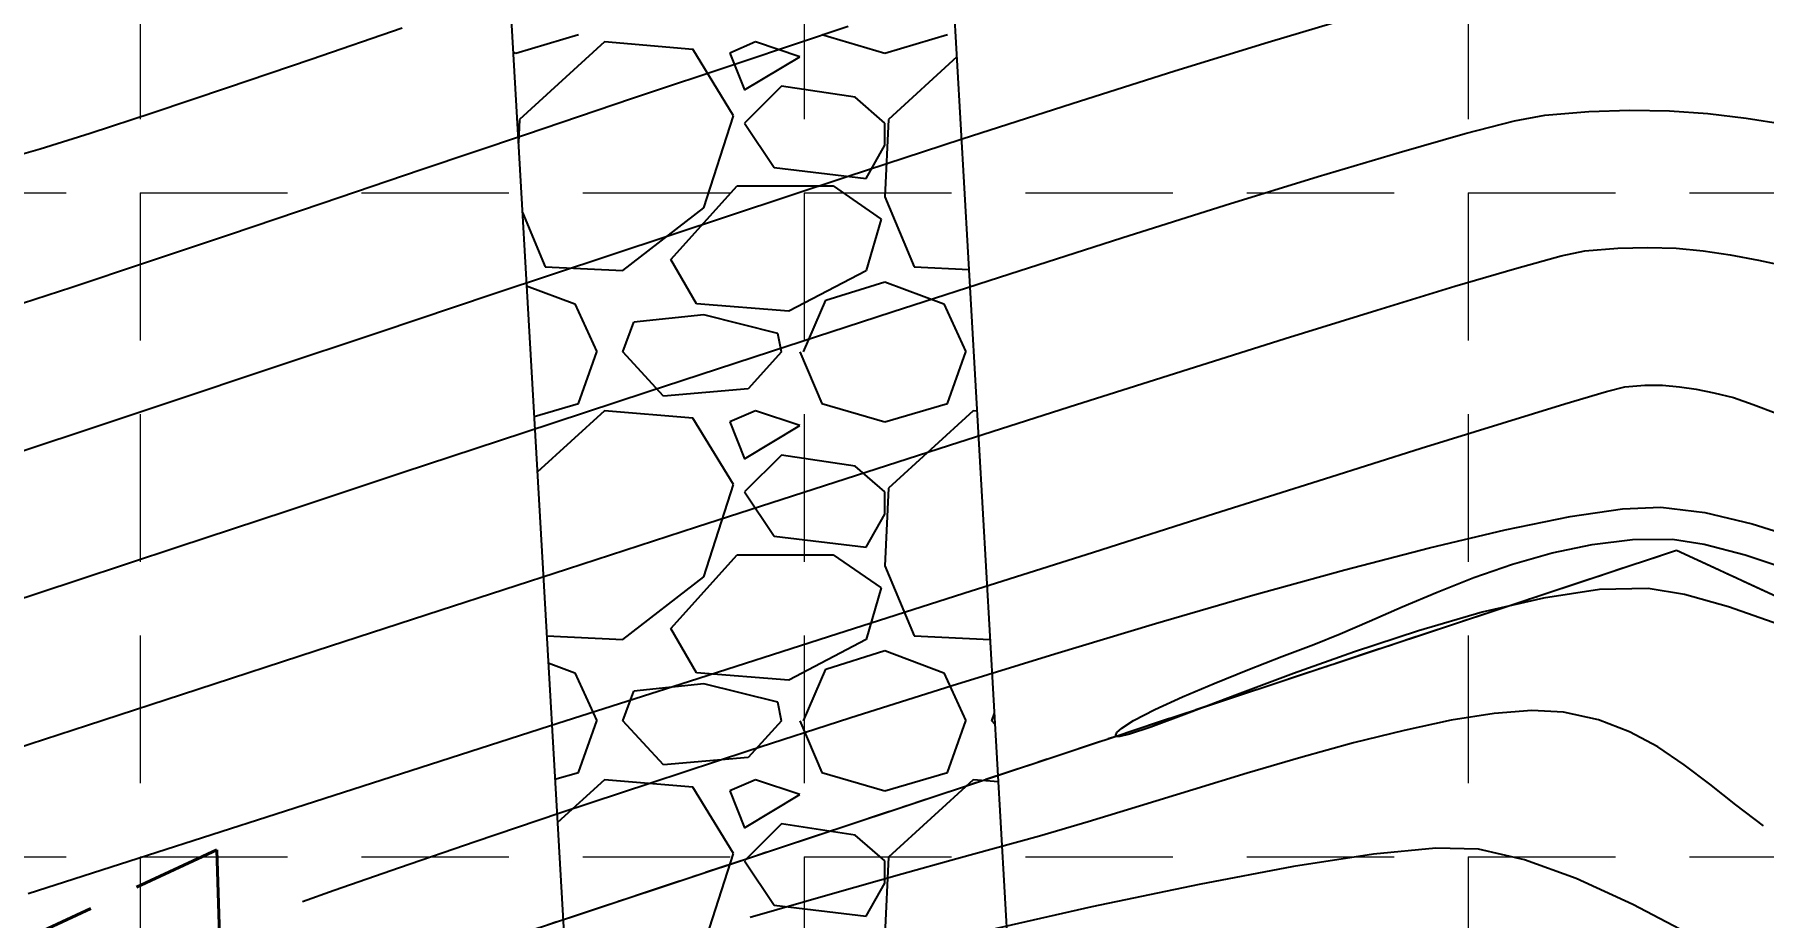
# Model space of a CAD drawing. Header units: inches. Extents: x 2547543 to 2548696, y 7125653 to 7126375.
# Drawn here: x 2548134.72 to 2548181.59, y 7125832.73 to 7125856.67 of the extents above; entities that cross this region are included whole.
import ezdxf

# ---------------------------------------------------------------- set-up
doc = ezdxf.new("R2010")
doc.units = ezdxf.units.IN
doc.header["$MEASUREMENT"] = 0
doc.linetypes.add('CENTER', pattern=[2, 1.25, -0.25, 0.25, -0.25])
doc.linetypes.add('HIDDEN', pattern=[0.375, 0.25, -0.125])
for name, color, linetype in [('C-STRM-RRAP-N', 6, 'Continuous'), ('CONT-MJR', 6, 'Continuous'), ('CONT-MNR', 14, 'Continuous'), ('GRID', 254, 'HIDDEN'), ('V-AREA', 6, 'Continuous'), ('V-CREEK-CNTR-E', 2, 'CENTER')]:
    doc.layers.add(name, color=color, linetype=linetype)
doc.styles.add('L80', font='simplex', dxfattribs={"height": 3.2})

msp = doc.modelspace()

# ---------------------------------------------------------------- linework, layer by layer
at = {"layer": 'C-STRM-RRAP-N', "color": 1}
for p, q in [((2548161.891640427, 7125818.302932394), (2548158.340644598, 7125880.201158767)), ((2548146.360342718, 7125879.513869257), (2548149.911338547, 7125817.615642878)), ((2548147.769551758, 7125856.166328912), (2548149.469547778, 7125856.666326441)), ((2548156.069336834, 7125856.666337406), (2548157.769332855, 7125856.166339877)), ((2548157.76954321, 7125856.166333159), (2548159.46953923, 7125856.666330688)), ((2548147.698556113, 7125856.187163273), (2548147.769341402, 7125856.166344124)), ((2548150.169542232, 7125856.466455124), (2548147.869542545, 7125854.366458192)), ((2548152.569471701, 7125856.26626791), (2548150.169470475, 7125856.466266253)), ((2548153.669488903, 7125854.466456596), (2548152.569489028, 7125856.266453964)), ((2548154.269399407, 7125856.466320406), (2548153.569396985, 7125856.166319231)), ((2548153.569436643, 7125856.16645126), (2548153.969435378, 7125855.166453944)), ((2548153.969320199, 7125855.166472356), (2548155.469323316, 7125856.066475774)), ((2548155.469459706, 7125856.066443235), (2548154.269460374, 7125856.466441875)), ((2548159.725521126, 7125856.06105696), (2548157.869522316, 7125854.366451596)), ((2548154.969439725, 7125855.266464886), (2548153.969442244, 7125854.266467405)), ((2548156.969594884, 7125854.966538471), (2548154.969599852, 7125855.266538953)), ((2548157.769567265, 7125854.266297916), (2548156.969570405, 7125854.966294548)), ((2548147.869464258, 7125854.366412306), (2548147.839322477, 7125853.73343235)), ((2548152.869450795, 7125851.96650892), (2548153.669451743, 7125854.466507619)), ((2548153.969411187, 7125854.266448893), (2548154.769411584, 7125853.066449771)), ((2548157.869434272, 7125854.366444191), (2548157.769434656, 7125852.266443776)), ((2548157.769435748, 7125853.666448532), (2548157.769435748, 7125854.266448531)), ((2548157.269293874, 7125852.766400784), (2548157.769292345, 7125853.666398185)), ((2548154.769478114, 7125853.066396431), (2548157.269482282, 7125852.766394754)), ((2548151.969511746, 7125850.566308737), (2548153.769508093, 7125852.566305554)), ((2548153.769435748, 7125852.566448532), (2548156.369435748, 7125852.566448532)), ((2548156.369422322, 7125852.566645809), (2548157.669422554, 7125851.666644088)), ((2548147.947785545, 7125851.842787625), (2548148.569395268, 7125850.366467834)), ((2548150.669397068, 7125850.266933731), (2548152.869400045, 7125851.966933549)), ((2548157.769330264, 7125852.266564763), (2548158.569330691, 7125850.366567995)), ((2548157.669384171, 7125851.66646756), (2548157.269384615, 7125850.26646949)), ((2548152.669507026, 7125849.366442083), (2548151.969510021, 7125850.566438737)), ((2548148.56934154, 7125850.366358083), (2548150.669341955, 7125850.266358467)), ((2548157.269610215, 7125850.266163067), (2548155.169614159, 7125849.166163982)), ((2548156.169448417, 7125849.466453522), (2548157.769452964, 7125849.966454188)), ((2548157.769383981, 7125849.966421337), (2548159.369383753, 7125849.366422863)), ((2548158.569340093, 7125850.366358574), (2548160.05627831, 7125850.295552279)), ((2548148.061718679, 7125849.856792912), (2548149.369386967, 7125849.366418481)), ((2548149.369457033, 7125849.366451988), (2548149.96945523, 7125848.066453476)), ((2548152.869593368, 7125849.066233124), (2548150.96959068, 7125848.866233041)), ((2548155.169337059, 7125849.166736599), (2548152.669334234, 7125849.366735891)), ((2548154.869387827, 7125848.566489751), (2548152.869390177, 7125849.066487552)), ((2548155.56952489, 7125848.06647078), (2548156.169523302, 7125849.466466433)), ((2548159.36945699, 7125849.366435828), (2548159.969455187, 7125848.066437315)), ((2548150.669431669, 7125848.066421635), (2548150.969430906, 7125848.866421522)), ((2548154.969453759, 7125848.066462944), (2548154.869454425, 7125848.566461087)), ((2548149.469475613, 7125846.666380095), (2548149.969476076, 7125848.066383248)), ((2548151.769440261, 7125846.866542017), (2548150.669442638, 7125848.066541403)), ((2548154.969493858, 7125848.066342221), (2548154.069495685, 7125847.066343811)), ((2548155.469437827, 7125848.066445285), (2548156.069436239, 7125846.666449632)), ((2548159.469447531, 7125846.666421966), (2548159.969447994, 7125848.066425119)), ((2548148.265070621, 7125846.312118368), (2548149.469511958, 7125846.666364899)), ((2548154.069345906, 7125847.066539011), (2548151.769345043, 7125846.866540583)), ((2548156.069372654, 7125846.666375863), (2548157.769368675, 7125846.166378334)), ((2548157.769507389, 7125846.166371617), (2548159.469503409, 7125846.666369146)), ((2548150.16951348, 7125846.466455126), (2548148.351446358, 7125844.806482997)), ((2548152.569459046, 7125846.266327352), (2548150.16945782, 7125846.466325696)), ((2548153.669442759, 7125844.46644622), (2548152.569442884, 7125846.266443588)), ((2548154.269410254, 7125846.46635731), (2548153.569407831, 7125846.166356135)), ((2548155.469449254, 7125846.066442161), (2548154.269449922, 7125846.466440802)), ((2548160.169493251, 7125846.46644853), (2548157.869493565, 7125844.366451598)), ((2548160.276465945, 7125846.457410892), (2548160.169459831, 7125846.466327989)), ((2548153.569442414, 7125846.166450905), (2548153.969441149, 7125845.166453588)), ((2548153.96935351, 7125845.1664636), (2548155.469356627, 7125846.066467019)), ((2548154.969439725, 7125845.266461792), (2548153.969442244, 7125844.266464312)), ((2548156.969539435, 7125844.96650901), (2548154.969544403, 7125845.266509492)), ((2548157.769503926, 7125844.266366413), (2548156.969507066, 7125844.966363044)), ((2548152.869445842, 7125841.966499967), (2548153.669446791, 7125844.466498666)), ((2548157.869434765, 7125844.366445637), (2548157.769435149, 7125842.266445222)), ((2548153.969422403, 7125844.26644411), (2548154.7694228, 7125843.066444988)), ((2548157.769435748, 7125843.666448532), (2548157.769435748, 7125844.266448531)), ((2548157.269323728, 7125842.766410635), (2548157.769322199, 7125843.666408036)), ((2548154.769463546, 7125843.06641614), (2548157.269467713, 7125842.766414463)), ((2548151.969493859, 7125840.566342221), (2548153.769490205, 7125842.566339038)), ((2548153.769435748, 7125842.566448532), (2548156.369435748, 7125842.566448532)), ((2548156.369430655, 7125842.566563779), (2548157.669430887, 7125841.666562059)), ((2548157.769365425, 7125842.266526019), (2548158.569365853, 7125840.366529251)), ((2548150.669405831, 7125840.266806962), (2548152.869408808, 7125841.966806781)), ((2548157.669391698, 7125841.666464661), (2548157.269392141, 7125840.266466592)), ((2548152.66946023, 7125839.366452154), (2548151.969463225, 7125840.566448808)), ((2548148.606267831, 7125840.364631198), (2548150.669373839, 7125840.266388452)), ((2548157.269561365, 7125840.266242868), (2548155.169565309, 7125839.166243783)), ((2548158.569371978, 7125840.36638856), (2548160.631530955, 7125840.26819091)), ((2548148.648013758, 7125839.636948321), (2548149.369404222, 7125839.366427546)), ((2548156.169444116, 7125839.466453292), (2548157.769448663, 7125839.966453958)), ((2548157.769401236, 7125839.966430401), (2548159.369401009, 7125839.366431927)), ((2548149.369449954, 7125839.366456223), (2548149.969448151, 7125838.06645771)), ((2548155.169370674, 7125839.166636681), (2548152.669367849, 7125839.366635974)), ((2548155.569507478, 7125838.06646698), (2548156.169505889, 7125839.466462633)), ((2548159.369449909, 7125839.366440063), (2548159.969448106, 7125838.066441551)), ((2548150.669436051, 7125838.066424849), (2548150.969435288, 7125838.866424736)), ((2548152.869542603, 7125839.06630283), (2548150.969539915, 7125838.866302747)), ((2548154.869405115, 7125838.566471865), (2548152.869407465, 7125839.066469666)), ((2548154.969448091, 7125838.066469835), (2548154.869448757, 7125838.566467978)), ((2548160.669426986, 7125838.066442106), (2548160.746110325, 7125838.270931501)), ((2548149.469469721, 7125836.666393379), (2548149.969470185, 7125838.066396532)), ((2548151.76944556, 7125836.866447782), (2548150.669447938, 7125838.066447168)), ((2548154.96947597, 7125838.066375703), (2548154.069477797, 7125837.066377293)), ((2548155.469455241, 7125838.066441485), (2548156.069453652, 7125836.666445832)), ((2548159.469441639, 7125836.666435248), (2548159.969442103, 7125838.066438401)), ((2548160.763737744, 7125837.963663892), (2548160.669432828, 7125838.066542152)), ((2548154.06938861, 7125837.066499059), (2548151.769387747, 7125836.866500631)), ((2548148.829231698, 7125836.478096658), (2548149.469476137, 7125836.666403357)), ((2548150.169484729, 7125836.466455128), (2548148.896574199, 7125835.30423401)), ((2548152.569446391, 7125836.266386796), (2548150.169445165, 7125836.466385139)), ((2548154.2694211, 7125836.466394215), (2548153.569418678, 7125836.16639304)), ((2548155.469438802, 7125836.066441086), (2548154.26943947, 7125836.466439727)), ((2548156.069408475, 7125836.666414321), (2548157.769404496, 7125836.166416792)), ((2548157.769471568, 7125836.166410074), (2548159.469467589, 7125836.666407603)), ((2548160.169464499, 7125836.466448531), (2548157.869464813, 7125834.3664516)), ((2548160.852901299, 7125836.409433424), (2548160.169447177, 7125836.466387433)), ((2548153.669396616, 7125834.466435842), (2548152.56939674, 7125836.26643321)), ((2548153.569448187, 7125836.166450546), (2548153.969446922, 7125835.166453229)), ((2548153.969386822, 7125835.166454846), (2548155.469389939, 7125836.066458264)), ((2548154.969439724, 7125835.266458698), (2548153.969442243, 7125834.266461217)), ((2548156.969483986, 7125834.966479546), (2548154.969488954, 7125835.266480029)), ((2548157.769440586, 7125834.26643491), (2548156.969443726, 7125834.966431541)), ((2548152.86944089, 7125831.966491013), (2548153.669441839, 7125834.466489712)), ((2548153.969433619, 7125834.266439326), (2548154.769434016, 7125833.066440204)), ((2548157.869435256, 7125834.366447086), (2548157.76943564, 7125832.266446671)), ((2548157.769435748, 7125833.666448532), (2548157.769435748, 7125834.266448531)), ((2548157.269353582, 7125832.766420484), (2548157.769352053, 7125833.666417885)), ((2548154.769448976, 7125833.066435847), (2548157.269453144, 7125832.76643417))]:
    msp.add_line(p, q, dxfattribs=at)
at = {"layer": 'CONT-MJR', "color": 35, "extrusion": (0.2492231621449833, -0.9684460828824987, 0), "elevation": -6265941.519814198}
msp.add_lwpolyline([(4243696.509888644, 560.0000000000009), (4243697.891341047, 560.0000000000009)], dxfattribs=at)
at = {"layer": 'CONT-MJR', "color": 35, "elevation": 560}
for points in [[(2548174.84042232, 7125854.328102881), (2548175.666768269, 7125854.485998165)], [(2548180.085442633, 7125854.524570204), (2548181.116851312, 7125854.402568029)], [(2548181.116851312, 7125854.402568029), (2548182.156065398, 7125854.236082141)], [(2548171.711025885, 7125853.473635055), (2548173.502560152, 7125853.983812945)], [(2548164.192831702, 7125851.152840654), (2548166.998317539, 7125852.037642211)], [(2548157.972817305, 7125849.152160767), (2548161.16505025, 7125850.18417794)], [(2548151.326373419, 7125846.980089845), (2548154.673976988, 7125848.077295836)], [(2548133.988439508, 7125841.251819946), (2548135.88145105, 7125841.876678449)]]:
    msp.add_lwpolyline(points, dxfattribs=at)
at = {"layer": 'CONT-MJR', "color": 35, "extrusion": (0.08137025584340155, -0.9966839426136951, 0), "elevation": -6894879.037657273}
msp.add_lwpolyline([(3119558.372655401, 560), (3119559.562334356, 560)], dxfattribs=at)
at = {"layer": 'CONT-MJR', "color": 35, "extrusion": (0.03212081043010086, -0.9994839936373736, 0), "elevation": -7040328.090877179}
msp.add_lwpolyline([(2775750.201239861, 560.0000000000005), (2775751.32113831, 560.0000000000005)], dxfattribs=at)
at = {"layer": 'CONT-MJR', "color": 35, "extrusion": (-0.0193840792799864, -0.9998121110841114, 0), "elevation": -7173909.833500921}
msp.add_lwpolyline([(2409571.066558151, 560.0000000000009), (2409572.138221427, 560.0000000000009)], dxfattribs=at)
at = {"layer": 'CONT-MJR', "color": 35, "extrusion": (-0.07028653747559951, -0.9975268430722509, 0), "elevation": -7287333.923156675}
msp.add_lwpolyline([(2041025.350382528, 560.0000000000005), (2041026.395124295, 560.0000000000005)], dxfattribs=at)
at = {"layer": 'CONT-MJR', "color": 35, "extrusion": (0.2870869153162209, -0.9579045375475664, 0), "elevation": -6094340.620079629}
msp.add_lwpolyline([(4486642.253696634, 560.0000000000009), (4486644.537183308, 560.0000000000009)], dxfattribs=at)
at = {"layer": 'CONT-MJR', "color": 35, "extrusion": (0.2952621284676283, -0.9554162838746082, 0), "elevation": -6055777.861630223}
msp.add_lwpolyline([(4538554.484004084, 560.0000000000009), (4538557.127193386, 560.0000000000009)], dxfattribs=at)
at = {"layer": 'CONT-MJR', "color": 35, "extrusion": (0.3047108523143271, -0.9524449046962646, 0), "elevation": -6010527.33911249}
msp.add_lwpolyline([(4598307.001082075, 560.0000000000009), (4598310.180039132, 560.0000000000009)], dxfattribs=at)
at = {"layer": 'CONT-MJR', "color": 35, "extrusion": (0.3098007462716634, -0.9508015027383584, 0), "elevation": -5985846.840564426}
msp.add_lwpolyline([(4630382.345391841, 560), (4630385.814928129, 560)], dxfattribs=at)
at = {"layer": 'CONT-MJR', "color": 35, "extrusion": (0.3126917750043225, -0.9498546487987761, 0), "elevation": -5971732.919443739}
msp.add_lwpolyline([(4648563.609039862, 560.0000000000009), (4648567.123812046, 560.0000000000009)], dxfattribs=at)
at = {"layer": 'CONT-MJR', "color": 35, "extrusion": (0.3135713381584005, -0.9495646454484024, 0), "elevation": -5967425.143182733}
msp.add_lwpolyline([(4654088.823698783, 560), (4654092.269064745, 560)], dxfattribs=at)
at = {"layer": 'CONT-MJR', "color": 35, "extrusion": (0.3141216087649996, -0.9493827546921676, 0), "elevation": -5964726.848744409}
msp.add_lwpolyline([(4657543.168065595, 560), (4657546.48267035, 560)], dxfattribs=at)
at = {"layer": 'CONT-MJR', "color": 35, "extrusion": (0.3143338723456617, -0.94931249686085, 0), "elevation": -5963685.324762002}
msp.add_lwpolyline([(4658873.575790264, 560), (4658876.698276663, 560)], dxfattribs=at)
at = {"layer": 'CONT-MJR', "color": 35, "extrusion": (0.3141539353279783, -0.9493720582142411, 0), "elevation": -5964568.254063174}
msp.add_lwpolyline([(4657740.274466183, 560), (4657743.143476266, 560)], dxfattribs=at)
at = {"layer": 'CONT-MNR', "color": 35}
for points, elevation in [([(2548168.16020804, 7125856.462009449), (2548170.377242755, 7125857.12376101)], 561), ([(2548150.931341229, 7125854.939190211), (2548153.865998503, 7125855.922578062)], 562), ([(2548159.871993162, 7125853.835659958), (2548162.849784063, 7125854.796615161)], 561), ([(2548136.234011883, 7125853.992661511), (2548137.941094018, 7125854.55365335)], 563), ([(2548156.756215226, 7125852.817657733), (2548159.871993162, 7125853.835659958)], 561), ([(2548150.341894976, 7125850.69588727), (2548153.560249438, 7125851.76395225)], 561), ([(2548177.642166717, 7125850.87525656), (2548178.456525729, 7125850.897810953)], 559), ([(2548179.219583299, 7125850.873809105), (2548179.956356785, 7125850.806508809)], 559), ([(2548147.158951023, 7125849.634806557), (2548150.341894976, 7125850.69588727)], 561), ([(2548174.90608737, 7125850.338276159), (2548176.101918671, 7125850.664709535)], 559), ([(2548173.222255422, 7125849.843328612), (2548174.90608737, 7125850.338276159)], 559), ([(2548134.063655881, 7125849.277274069), (2548135.731321874, 7125849.821129117)], 562), ([(2548171.10868325, 7125849.199607504), (2548173.222255422, 7125849.843328612)], 559), ([(2548138.400574017, 7125846.706907652), (2548141.130491362, 7125847.618972985)], 561), ([(2548177.836209537, 7125847.119778097), (2548178.374206765, 7125847.15900413)], 558), ([(2548178.856602975, 7125847.158375134), (2548179.310680646, 7125847.121443871)], 558), ([(2548179.310680646, 7125847.121443871), (2548179.763722254, 7125847.051763101)], 558), ([(2548179.763722254, 7125847.051763101), (2548180.24301028, 7125846.952885586)], 558), ([(2548180.24301028, 7125846.952885586), (2548180.7758272, 7125846.828364085)], 558), ([(2548159.522200783, 7125845.531799653), (2548162.772129622, 7125846.573208908)], 559), ([(2548169.691877525, 7125844.627546719), (2548172.314061485, 7125845.452819647)], 558), ([(2548174.586954952, 7125843.243422825), (2548176.349353765, 7125843.600553494)], 557), ([(2548149.1748273, 7125842.186111257), (2548152.6652892, 7125843.318510218)], 559), ([(2548172.533724767, 7125842.756774925), (2548174.586954952, 7125843.243422825)], 557), ([(2548170.238123214, 7125842.15889428), (2548172.533724767, 7125842.756774925)], 557), ([(2548174.785990621, 7125842.306613076), (2548175.858130423, 7125842.614374074)], 556), ([(2548145.720708559, 7125841.062863616), (2548149.1748273, 7125842.186111257)], 559), ([(2548167.748610298, 7125841.468065383), (2548170.238123214, 7125842.15889428)], 557), ([(2548171.795109371, 7125841.15230754), (2548172.742169855, 7125841.552664297)], 556), ([(2548177.147667088, 7125841.621482714), (2548175.625821384, 7125841.392594043)], 556), ([(2548178.461671667, 7125841.646621129), (2548177.147667088, 7125841.621482714)], 556), ([(2548165.113646022, 7125840.70257272), (2548167.748610298, 7125841.468065383)], 557), ([(2548182.008205984, 7125840.671234962), (2548180.637939556, 7125841.153557697)], 556), ([(2548152.47554546, 7125839.140085999), (2548156.243235547, 7125840.346384032)], 558), ([(2548167.614237766, 7125839.444203535), (2548168.532044925, 7125839.80235995)], 556), ([(2548166.700373271, 7125839.074958059), (2548167.614237766, 7125839.444203535)], 556), ([(2548168.849104094, 7125839.346715912), (2548167.329860346, 7125838.779460297)], 556), ([(2548136.159015513, 7125837.945434695), (2548139.154542242, 7125838.922784724)], 559), ([(2548148.679422313, 7125837.922989175), (2548152.47554546, 7125839.140085999)], 558), ([(2548165.095449652, 7125838.370133342), (2548165.843195785, 7125838.711356876)], 556), ([(2548165.843195785, 7125838.711356876), (2548166.700373271, 7125839.074958059)], 556), ([(2548164.509879216, 7125838.068020814), (2548165.095449652, 7125838.370133342)], 556), ([(2548166.019498506, 7125838.280608161), (2548164.987472411, 7125837.895518461)], 556), ([(2548175.314966008, 7125838.340527462), (2548174.291864926, 7125838.261506195)], 557), ([(2548133.432873633, 7125837.056198425), (2548136.159015513, 7125837.945434695)], 559), ([(2548154.088475418, 7125837.2596542), (2548156.820645085, 7125838.140957031)], 557), ([(2548164.062961008, 7125837.742630069), (2548164.193633568, 7125837.86573553)], 556), ([(2548177.95928851, 7125837.764663717), (2548177.118000801, 7125838.085710957)], 557), ([(2548164.032895135, 7125837.676190862), (2548164.062961008, 7125837.742630069)], 556), ([(2548164.052928173, 7125837.633824125), (2548164.036242813, 7125837.64806219)], 556), ([(2548164.14248004, 7125837.633877224), (2548164.052928173, 7125837.633824125)], 556), ([(2548164.408926252, 7125837.699836873), (2548164.14248004, 7125837.633877224)], 556), ([(2548151.453154413, 7125836.395110045), (2548154.088475418, 7125837.2596542)], 557), ([(2548180.840546828, 7125835.782801788), (2548180.133183837, 7125836.342346705)], 557), ([(2548164.679259029, 7125835.750077859), (2548163.28327511, 7125835.324311322)], 557), ([(2548181.588969002, 7125835.214346844), (2548180.840546828, 7125835.782801788)], 557), ([(2548144.612883424, 7125834.08487455), (2548146.666898412, 7125834.789435731)], 557), ([(2548160.747052917, 7125834.599837578), (2548159.724026687, 7125834.322679766)], 557), ([(2548173.864609771, 7125834.586204371), (2548172.706258723, 7125834.612127189)], 558), ([(2548134.548386891, 7125833.382655482), (2548137.789348396, 7125834.424926711)], 558), ([(2548142.849557118, 7125833.470210003), (2548144.612883424, 7125834.08487455)], 557), ([(2548159.724026687, 7125834.322679766), (2548158.23748645, 7125833.906660782)], 557), ([(2548176.513527466, 7125833.785782207), (2548175.11126043, 7125834.29593851)], 558), ([(2548158.23748645, 7125833.906660782), (2548156.35007709, 7125833.370655298)], 557), ([(2548166.289740578, 7125833.630501984), (2548163.38380909, 7125833.018249734)], 558)]:
    msp.add_lwpolyline(points, dxfattribs=dict(at, elevation=elevation))
at = {"layer": 'CONT-MNR', "color": 35, "extrusion": (0.3235780668051895, -0.9462014767916062, 0), "elevation": -5917972.537493913}
msp.add_lwpolyline([(4716826.639183262, 563), (4716829.251485447, 563)], dxfattribs=at)
at = {"layer": 'CONT-MNR', "color": 35, "extrusion": (0.3154496480531985, -0.9489423162358782, 0), "elevation": -5958211.984119757}
msp.add_lwpolyline([(4665899.774581078, 562.0000000000009), (4665902.84815984, 562.0000000000009)], dxfattribs=at)
at = {"layer": 'CONT-MNR', "color": 35, "extrusion": (0.2957609227984386, -0.9552619936674003, 0), "elevation": -6053411.283978147}
msp.add_lwpolyline([(4541715.433019919, 561.0000000000009), (4541718.079853257, 561.0000000000009)], dxfattribs=at)
at = {"layer": 'CONT-MNR', "color": 35, "extrusion": (-0.321906396932178, 0.9467714991560229, 0), "elevation": 5926294.087358609}
msp.add_lwpolyline([(-4706364.664792402, 563), (-4706367.058441086, 563)], dxfattribs=at)
at = {"layer": 'CONT-MNR', "color": 35, "extrusion": (0.3023887393326479, -0.9531846884653635, 0), "elevation": -6021719.932600551}
msp.add_lwpolyline([(4583648.060746397, 561.0000000000009), (4583650.979388211, 561.0000000000009)], dxfattribs=at)
at = {"layer": 'CONT-MNR', "color": 35, "extrusion": (0.3184828881422415, -0.947928610160373, 0), "elevation": -5943263.072385141}
msp.add_lwpolyline([(4684915.595727229, 563.0000000000005), (4684917.717558259, 563.0000000000005)], dxfattribs=at)
at = {"layer": 'CONT-MNR', "color": 35, "extrusion": (0.3192886557918184, -0.9476575089570355, 0), "elevation": -5939274.255239572}
msp.add_lwpolyline([(4689975.945690838, 562), (4689979.00894291, 562)], dxfattribs=at)
at = {"layer": 'CONT-MNR', "color": 35, "extrusion": (0.3003622152096247, -0.9538252144257706, 0), "elevation": -6031455.368613382}
msp.add_lwpolyline([(4570812.461316123, 563.0000000000009), (4570813.88028862, 563.0000000000009)], dxfattribs=at)
at = {"layer": 'CONT-MNR', "color": 35, "extrusion": (0.3201861301934225, -0.9473546548319487, 0), "elevation": -5934829.263345666}
msp.add_lwpolyline([(4695596.521861408, 562), (4695599.500068775, 562)], dxfattribs=at)
at = {"layer": 'CONT-MNR', "color": 35, "extrusion": (0.2745812678511064, -0.9615638966523644, 0), "elevation": -6152293.416175546}
msp.add_lwpolyline([(4406819.423300817, 563), (4406820.41174597, 563)], dxfattribs=at)
at = {"layer": 'CONT-MNR', "color": 35, "extrusion": (0.3204146306940754, -0.947277395717421, 0), "elevation": -5933696.473796512}
msp.add_lwpolyline([(4697025.075500359, 562), (4697027.915398833, 562)], dxfattribs=at)
at = {"layer": 'CONT-MNR', "color": 35, "extrusion": (0.3131193196175414, -0.9497137946151187, 0), "elevation": -5969643.609541613}
msp.add_lwpolyline([(4651258.442990704, 561.0000000000005), (4651261.808179045, 561.0000000000005)], dxfattribs=at)
at = {"layer": 'CONT-MNR', "color": 35, "extrusion": (0.319883311970612, -0.9474569471605093, 0), "elevation": -5936329.806653119}
msp.add_lwpolyline([(4693693.851202467, 562), (4693696.499526365, 562)], dxfattribs=at)
at = {"layer": 'CONT-MNR', "color": 35, "extrusion": (0.3183745999583301, -0.9479649856937614, 0), "elevation": -5943794.423109108}
msp.add_lwpolyline([(4684235.143647321, 562), (4684237.547135197, 562)], dxfattribs=at)
at = {"layer": 'CONT-MNR', "color": 35, "extrusion": (0.08098408438697687, -0.9967153947220857, 0), "elevation": -6896083.434655824}
msp.add_lwpolyline([(3116887.499432004, 559), (3116888.393044984, 559)], dxfattribs=at)
at = {"layer": 'CONT-MNR', "color": 35, "extrusion": (-0.03143928310055647, -0.999505663554801, 0), "elevation": -7202441.23389456}
msp.add_lwpolyline([(2322887.155337164, 559), (2322887.918772128, 559)], dxfattribs=at)
at = {"layer": 'CONT-MNR', "color": 35, "extrusion": (0.3154309679648349, -0.9489485257108351, 0), "elevation": -5958303.761960652}
msp.add_lwpolyline([(4665763.352199795, 562.0000000000009), (4665765.457603831, 562.0000000000009)], dxfattribs=at)
at = {"layer": 'CONT-MNR', "color": 35, "extrusion": (0.2080675431179561, -0.9781144603270404, 0), "elevation": -6439704.836325342}
msp.add_lwpolyline([(3975066.13317801, 559), (3975066.797282528, 559)], dxfattribs=at)
at = {"layer": 'CONT-MNR', "color": 35, "extrusion": (-0.1444116811411097, -0.9895176938033997, 0), "elevation": -7419142.40779126}
msp.add_lwpolyline([(1492413.059281545, 559.0000000000009), (1492413.802579787, 559.0000000000009)], dxfattribs=at)
at = {"layer": 'CONT-MNR', "color": 35, "extrusion": (-0.1864919199779429, -0.9824564946006213, 0), "elevation": -7476053.408628203}
msp.add_lwpolyline([(1174563.091773266, 559.0000000000009), (1174563.864588553, 559.0000000000009)], dxfattribs=at)
at = {"layer": 'CONT-MNR', "color": 35, "extrusion": (-0.2147272197487656, -0.976674060830411, 0), "elevation": -7506797.316880087}
msp.add_lwpolyline([(958628.6475692149, 559), (958629.4748927059, 559)], dxfattribs=at)
at = {"layer": 'CONT-MNR', "color": 35, "extrusion": (-0.3170125927225021, 0.9484213283427135, 0), "elevation": 5950513.038716136}
msp.add_lwpolyline([(-4675697.923620284, 561.0000000000009), (-4675701.181385764, 561.0000000000009)], dxfattribs=at)
at = {"layer": 'CONT-MNR', "color": 35, "extrusion": (-0.2969357934864455, 0.9548974471358561, 0), "elevation": 6047811.999284194}
msp.add_lwpolyline([(-4549159.170469062, 559), (-4549161.772897189, 559)], dxfattribs=at)
at = {"layer": 'CONT-MNR', "color": 35, "extrusion": (0.3172457791230521, -0.9483433532369, 0), "elevation": -5949363.207373795}
msp.add_lwpolyline([(4677157.784004275, 561), (4677160.882803235, 561)], dxfattribs=at)
at = {"layer": 'CONT-MNR', "color": 35, "extrusion": (0.3006297941574816, -0.953740911812443, 0), "elevation": -6030157.767263641}
msp.add_lwpolyline([(4572532.078321019, 559), (4572535.012316317, 559)], dxfattribs=at)
at = {"layer": 'CONT-MNR', "color": 35, "extrusion": (0.303236465448318, -0.9529153404276852, 0), "elevation": -6017632.640737249}
msp.add_lwpolyline([(4588999.923655932, 559.0000000000009), (4589003.127749912, 559.0000000000009)], dxfattribs=at)
at = {"layer": 'CONT-MNR', "color": 35, "extrusion": (-0.001303899352041445, -0.9999991499228786, 0), "elevation": -7129163.669615506}
msp.add_lwpolyline([(2538884.820565257, 558.0000000000009), (2538885.302961876, 558.0000000000009)], dxfattribs=at)
at = {"layer": 'CONT-MNR', "color": 35, "extrusion": (-0.3157433005008072, 0.9488446491332799, 0), "elevation": 5956763.889663243}
msp.add_lwpolyline([(-4667723.248622219, 561.0000000000009), (-4667725.844737522, 561.0000000000009)], dxfattribs=at)
at = {"layer": 'CONT-MNR', "color": 35, "extrusion": (-0.2933015593368015, 0.9560199764077112, 0), "elevation": 6065067.699072145}
msp.add_lwpolyline([(-4526127.514988065, 558), (-4526129.288754129, 558)], dxfattribs=at)
at = {"layer": 'CONT-MNR', "color": 35, "extrusion": (0.2837488713411073, -0.9588986275997311, 0), "elevation": -6109922.458262664}
msp.add_lwpolyline([(4465393.609399263, 558), (4465394.790136818, 558)], dxfattribs=at)
at = {"layer": 'CONT-MNR', "color": 35, "extrusion": (0.2472091348615119, -0.9689621476822626, 0), "elevation": -6274743.290873013}
msp.add_lwpolyline([(4230661.852642877, 558.0000000000009), (4230662.370485675, 558.0000000000009)], dxfattribs=at)
at = {"layer": 'CONT-MNR', "color": 35, "extrusion": (-0.3328745310517601, -0.9429711271174059, 0), "elevation": -7567692.296197066}
msp.add_lwpolyline([(30847.97694231384, 558.0000000000009), (30848.54871903127, 558.0000000000009)], dxfattribs=at)
at = {"layer": 'CONT-MNR', "color": 35, "extrusion": (-0.3557652292748112, -0.9345753589941482, 0), "elevation": -7566194.989641426}
msp.add_lwpolyline([(-153660.9957126779, 558), (-153659.665161537, 558)], dxfattribs=at)
at = {"layer": 'CONT-MNR', "color": 35, "extrusion": (0.3134433985789926, -0.9496068849198867, 0), "elevation": -5968055.927147468}
msp.add_lwpolyline([(4653274.529962568, 561), (4653276.782372208, 561)], dxfattribs=at)
at = {"layer": 'CONT-MNR', "color": 35, "extrusion": (0.2976926338411316, -0.9546617703442043, 0), "elevation": -6044200.107533989}
msp.add_lwpolyline([(4553954.39367876, 558.0000000000009), (4553956.690214179, 558.0000000000009)], dxfattribs=at)
at = {"layer": 'CONT-MNR', "color": 35, "extrusion": (0.3066104561211601, -0.951835084558861, 0), "elevation": -6001337.430942445}
msp.add_lwpolyline([(4610282.823211822, 559), (4610286.383037471, 559)], dxfattribs=at)
at = {"layer": 'CONT-MNR', "color": 35, "extrusion": (0.3077292646198344, -0.9514739616492592, 0), "elevation": -5995913.226526304}
msp.add_lwpolyline([(4617331.435531143, 559), (4617335.080974713, 559)], dxfattribs=at)
at = {"layer": 'CONT-MNR', "color": 35, "extrusion": (0.3018370895598567, -0.9533595184221088, 0), "elevation": -6024359.678967764}
msp.add_lwpolyline([(4580162.902240641, 558), (4580166.033340613, 558)], dxfattribs=at)
at = {"layer": 'CONT-MNR', "color": 35, "extrusion": (0.04172967572202006, -0.9991289377073087, 0), "elevation": -7013302.123909181}
msp.add_lwpolyline([(2843317.302320694, 557.0000000000009), (2843318.338579393, 557.0000000000009)], dxfattribs=at)
at = {"layer": 'CONT-MNR', "color": 35, "extrusion": (-0.1222734507262768, -0.9924964499923861, 0), "elevation": -7383949.343326199}
msp.add_lwpolyline([(1657756.903446211, 557.0000000000009), (1657758.104982734, 557.0000000000009)], dxfattribs=at)
at = {"layer": 'CONT-MNR', "color": 35, "extrusion": (0.3029708300772939, -0.952999830074631, 0), "elevation": -6018907.636188533}
msp.add_lwpolyline([(4587321.771202449, 558), (4587325.214072501, 558)], dxfattribs=at)
at = {"layer": 'CONT-MNR', "color": 35, "extrusion": (0.1455269556713641, -0.9893542869836996, 0), "elevation": -6679155.567947741}
msp.add_lwpolyline([(3558051.521002444, 557.0000000000005), (3558052.959422889, 557.0000000000005)], dxfattribs=at)
at = {"layer": 'CONT-MNR', "color": 35, "extrusion": (-0.2271918796974577, -0.9738500140162939, 0), "elevation": -7518428.797253975}
msp.add_lwpolyline([(862611.3030012308, 557.0000000000005), (862612.6185451532, 557.0000000000005)], dxfattribs=at)
at = {"layer": 'CONT-MNR', "color": 35, "extrusion": (-0.3019588319763213, -0.9533209657777888, 0), "elevation": -7562661.76247524}
msp.add_lwpolyline([(277523.2881148178, 557.0000000000009), (277524.707800468, 557.0000000000009)], dxfattribs=at)
at = {"layer": 'CONT-MNR', "color": 35, "extrusion": (0.1193026439762881, -0.9928579350240734, 0), "elevation": -6770945.365691002}
msp.add_lwpolyline([(3380109.594035134, 556.0000000000009), (3380110.695879389, 556.0000000000009)], dxfattribs=at)
at = {"layer": 'CONT-MNR', "color": 35, "extrusion": (0.008215306498189636, -0.9999662538001675, 0), "elevation": -7104668.443149276}
msp.add_lwpolyline([(2606633.03410541, 556.0000000000009), (2606634.120569031, 556.0000000000009)], dxfattribs=at)
at = {"layer": 'CONT-MNR', "color": 35, "extrusion": (-0.1496085134601171, -0.9887453123531126, 0), "elevation": -7426873.140123196}
msp.add_lwpolyline([(1453413.391335199, 556.0000000000009), (1453414.257945827, 556.0000000000009)], dxfattribs=at)
at = {"layer": 'CONT-MNR', "color": 35, "extrusion": (-0.3038016486821994, 0.9527353033544929, 0), "elevation": 6014905.598824456}
msp.add_lwpolyline([(-4592564.312236698, 558), (-4592567.996529479, 558)], dxfattribs=at)
at = {"layer": 'CONT-MNR', "color": 35, "extrusion": (0.207521106228385, -0.9782305405525569, 0), "elevation": -6441916.599607908}
msp.add_lwpolyline([(3971466.189266175, 556.0000000000009), (3971467.302717845, 556.0000000000009)], dxfattribs=at)
at = {"layer": 'CONT-MNR', "color": 35, "extrusion": (-0.2570871375107457, -0.9663882261940752, 0), "elevation": -7541434.936010505}
msp.add_lwpolyline([(630568.5930997301, 556), (630569.7409535537, 556)], dxfattribs=at)
at = {"layer": 'CONT-MNR', "color": 35, "extrusion": (0.3145728310919809, 0.9492333400901888, 0), "elevation": 7565675.876033131}
msp.add_lwpolyline([(-177221.9825424673, 556), (-177223.3803422139, 556)], dxfattribs=at)
at = {"layer": 'CONT-MNR', "color": 35, "extrusion": (0.3275858359143449, -0.9448214223377348, 0), "elevation": -5897902.49616398}
msp.add_lwpolyline([(4741894.030615409, 556.0000000000009), (4741895.134270461, 556.0000000000009)], dxfattribs=at)
at = {"layer": 'CONT-MNR', "color": 35, "extrusion": (-0.3044320777591565, 0.9525340466520045, 0), "elevation": 6011865.041354139}
msp.add_lwpolyline([(-4596539.960300445, 558.0000000000009), (-4596543.815666718, 558.0000000000009)], dxfattribs=at)
at = {"layer": 'CONT-MNR', "color": 35, "extrusion": (0.3649528833531741, -0.931025989396754, 0), "elevation": -5704380.692316925}
msp.add_lwpolyline([(4973011.469395225, 556), (4973012.544621737, 556)], dxfattribs=at)
at = {"layer": 'CONT-MNR', "color": 35, "extrusion": (0.1610550332747859, 0.9869454271928402, 0), "elevation": 7443213.794967649}
msp.add_lwpolyline([(-1367261.414142845, 556.0000000000009), (-1367260.416910717, 556.0000000000009)], dxfattribs=at)
at = {"layer": 'CONT-MNR', "color": 35, "extrusion": (0.3097293679993302, -0.950824757039243, 0), "elevation": -5986190.533652303}
msp.add_lwpolyline([(4629918.751393436, 559.0000000000005), (4629922.284657725, 559.0000000000005)], dxfattribs=at)
at = {"layer": 'CONT-MNR', "color": 35, "extrusion": (0.400874898758605, -0.9161328045350621, 0), "elevation": -5506718.729150863}
msp.add_lwpolyline([(5191033.662217182, 556), (5191034.623591878, 556)], dxfattribs=at)
at = {"layer": 'CONT-MNR', "color": 35, "extrusion": (-0.2271696881285516, 0.9738551908757157, 0), "elevation": 6360669.367320128}
msp.add_lwpolyline([(-4100329.227278243, 556.0000000000009), (-4100327.522473457, 556.0000000000009)], dxfattribs=at)
at = {"layer": 'CONT-MNR', "color": 35, "extrusion": (0.268639951856646, 0.9632406637317897, 0), "elevation": 7548443.086298339}
msp.add_lwpolyline([(-540225.5845675464, 556), (-540224.347021994, 556)], dxfattribs=at)
at = {"layer": 'CONT-MNR', "color": 35, "extrusion": (-0.2880826871331866, 0.9576055374600352, 0), "elevation": 6089662.262643556}
msp.add_lwpolyline([(-4492965.50796718, 557.0000000000005), (-4492968.360870095, 557.0000000000005)], dxfattribs=at)
at = {"layer": 'CONT-MNR', "color": 35, "extrusion": (-0.3975333152947004, 0.9175877414344661, 0), "elevation": 5525601.303612565}
msp.add_lwpolyline([(-5170928.624268353, 556.0000000000009), (-5170929.498433333, 556.0000000000009)], dxfattribs=at)
at = {"layer": 'CONT-MNR', "color": 35, "extrusion": (0.2779371766769413, -0.9605992534979666, 0), "elevation": -6136845.272572573}
msp.add_lwpolyline([(4428310.139592935, 556), (4428308.339501554, 556)], dxfattribs=at)
at = {"layer": 'CONT-MNR', "color": 35, "extrusion": (0.3553229508417873, -0.9347436015320377, 0), "elevation": -5755410.398749897}
msp.add_lwpolyline([(4913858.656754674, 556), (4913859.586427238, 556)], dxfattribs=at)
at = {"layer": 'CONT-MNR', "color": 35, "extrusion": (0.3739045613455823, -0.9274671848669189, 0), "elevation": -5656210.725547383}
msp.add_lwpolyline([(5027727.629989918, 556.0000000000005), (5027728.396797642, 556.0000000000005)], dxfattribs=at)
at = {"layer": 'CONT-MNR', "color": 35, "extrusion": (-0.3121542835328643, 0.9500314222551189, 0), "elevation": 5974349.510951318}
msp.add_lwpolyline([(-4645205.331327246, 556), (-4645203.511760011, 556)], dxfattribs=at)
at = {"layer": 'CONT-MNR', "color": 35, "extrusion": (0.3100409830467187, -0.9507231925389347, 0), "elevation": -5984672.761773985}
msp.add_lwpolyline([(4631877.096692609, 559), (4631880.469547276, 559)], dxfattribs=at)
at = {"layer": 'CONT-MNR', "color": 35, "extrusion": (0.2954767160824415, -0.9553499412535369, 0), "elevation": -6054748.058822916}
msp.add_lwpolyline([(4539903.638492934, 557.0000000000009), (4539906.548931152, 557.0000000000009)], dxfattribs=at)
at = {"layer": 'CONT-MNR', "color": 35, "extrusion": (0.3352870689714985, -0.9421160126972163, 0), "elevation": -5858999.287788346}
msp.add_lwpolyline([(4789874.224900641, 556.0000000000005), (4789872.464319359, 556.0000000000005)], dxfattribs=at)
at = {"layer": 'CONT-MNR', "color": 35, "extrusion": (0.3016632317004249, -0.9534145450117991, 0), "elevation": -6025192.507592998}
msp.add_lwpolyline([(4579053.137949293, 557.0000000000009), (4579056.054370424, 557.0000000000009)], dxfattribs=at)
at = {"layer": 'CONT-MNR', "color": 35, "extrusion": (0.3557877140594514, -0.9345667993912208, 0), "elevation": -5752965.711766065}
msp.add_lwpolyline([(4916718.475881227, 556.0000000000009), (4916717.073775097, 556.0000000000009)], dxfattribs=at)
at = {"layer": 'CONT-MNR', "color": 35, "extrusion": (0.1563282137640719, -0.9877051632857523, 0), "elevation": -6639875.708222065}
msp.add_lwpolyline([(3630814.472019946, 557), (3630813.292320262, 557)], dxfattribs=at)
at = {"layer": 'CONT-MNR', "color": 35, "extrusion": (-0.05159658519484339, -0.9986680090982345, 0), "elevation": -7247823.93342047}
msp.add_lwpolyline([(2177113.098472875, 557.0000000000009), (2177112.243608663, 557.0000000000009)], dxfattribs=at)
at = {"layer": 'CONT-MNR', "color": 35, "extrusion": (-0.216686259928212, -0.9762412943316439, 0), "elevation": -7508692.365326432}
msp.add_lwpolyline([(943564.5242166629, 557), (943563.5518041479, 557)], dxfattribs=at)
at = {"layer": 'CONT-MNR', "color": 35, "extrusion": (0.3056123117381991, -0.9521560349617251, 0), "elevation": -6006163.973962375}
msp.add_lwpolyline([(4603974.997325981, 558), (4603978.943808153, 558)], dxfattribs=at)
at = {"layer": 'CONT-MNR', "color": 35, "extrusion": (-0.5388421611565953, 0.8424067457945063, 0), "elevation": 4629795.586454172}
msp.add_lwpolyline([(-5986292.581733372, 556), (-5986292.957140679, 556)], dxfattribs=at)
at = {"layer": 'CONT-MNR', "color": 35, "extrusion": (0.3203992626984636, -0.9472825937714051, 0), "elevation": -5933752.021241099}
msp.add_lwpolyline([(4696945.546523232, 556), (4696944.935780289, 556)], dxfattribs=at)
at = {"layer": 'CONT-MNR', "color": 35, "extrusion": (0.2426307759244251, -0.9701187074653863, 0), "elevation": -6294643.648647309}
msp.add_lwpolyline([(4200976.734020168, 557.0000000000009), (4200975.324356816, 557.0000000000009)], dxfattribs=at)
at = {"layer": 'CONT-MNR', "color": 35, "extrusion": (0.2079225913889623, -0.9781452836823877, 0), "elevation": -6440282.147581074}
msp.add_lwpolyline([(3974106.244663763, 557.0000000000009), (3974104.936055803, 557.0000000000009)], dxfattribs=at)
at = {"layer": 'CONT-MNR', "color": 35, "extrusion": (0.4742874681211286, 0.8803700344646277, 0), "elevation": 7481942.911099358}
msp.add_lwpolyline([(1136355.167028928, 557.0000000000009), (1136356.033803446, 557.0000000000009)], dxfattribs=at)
at = {"layer": 'CONT-MNR', "color": 35, "extrusion": (0.992992307110684, 0.1181790083686661, 0), "elevation": 3372431.712289323}
msp.add_lwpolyline([(6774762.467281571, 556.0000000000009), (6774762.495608752, 556.0000000000009)], dxfattribs=at)
at = {"layer": 'CONT-MNR', "color": 35, "extrusion": (0.2661563667077265, -0.9639298669825218, 0), "elevation": -6190595.761344305}
msp.add_lwpolyline([(4352844.639880525, 557), (4352843.158661021, 557)], dxfattribs=at)
at = {"layer": 'CONT-MNR', "color": 35, "extrusion": (-0.5582358932291328, -0.8296822810634636, 0), "elevation": -7334665.815181885}
msp.add_lwpolyline([(-1863718.583732274, 557), (-1863719.445137992, 557)], dxfattribs=at)
at = {"layer": 'CONT-MNR', "color": 35, "extrusion": (0.2816090394364963, -0.9595292329614841, 0), "elevation": -6119861.537903511}
msp.add_lwpolyline([(4451742.827384059, 557), (4451741.305010955, 557)], dxfattribs=at)
at = {"layer": 'CONT-MNR', "color": 35, "extrusion": (-0.6060229879588234, -0.7954471309052915, 0), "elevation": -7212481.811989726}
msp.add_lwpolyline([(-2291478.055923577, 557), (-2291478.931053963, 557)], dxfattribs=at)
at = {"layer": 'CONT-MNR', "color": 35, "extrusion": (0.3058503632429869, -0.9520795950466185, 0), "elevation": -6005012.685875633}
msp.add_lwpolyline([(4605472.697346799, 558.0000000000009), (4605476.533497813, 558.0000000000009)], dxfattribs=at)
at = {"layer": 'CONT-MNR', "color": 35, "extrusion": (0.3160552301579324, -0.948740792571826, 0), "elevation": -5955215.075229882}
msp.add_lwpolyline([(4669690.466638643, 557.0000000000009), (4669693.091183044, 557.0000000000009)], dxfattribs=at)
at = {"layer": 'CONT-MNR', "color": 35, "extrusion": (0.2906545145383073, -0.9568280687660146, 0), "elevation": -6077564.096613014}
msp.add_lwpolyline([(4509314.863858123, 557.0000000000009), (4509313.331241999, 557.0000000000009)], dxfattribs=at)
at = {"layer": 'CONT-MNR', "color": 35, "extrusion": (-0.2940300884195938, 0.9557961639931216, 0), "elevation": 6061609.389219249}
msp.add_lwpolyline([(-4530737.652997076, 557.0000000000005), (-4530736.141317439, 557.0000000000005)], dxfattribs=at)
at = {"layer": 'CONT-MNR', "color": 35, "extrusion": (-0.3060294306171893, 0.95202205205348, 0), "elevation": 6004146.355003626}
msp.add_lwpolyline([(-4606598.418863166, 558), (-4606602.074331009, 558)], dxfattribs=at)
at = {"layer": 'CONT-MNR', "color": 35, "extrusion": (0.3202197590422595, -0.9473432883168157, 0), "elevation": -5934644.849747865}
msp.add_lwpolyline([(4695802.741781138, 557.0000000000009), (4695805.165658196, 557.0000000000009)], dxfattribs=at)
at = {"layer": 'CONT-MNR', "color": 35, "extrusion": (0.282927720410636, -0.9591412330951272, 0), "elevation": -6113736.450821673}
msp.add_lwpolyline([(4460144.817977206, 557.0000000000009), (4460143.441924292, 557.0000000000009)], dxfattribs=at)
at = {"layer": 'CONT-MNR', "color": 35, "extrusion": (0.2656295982905343, -0.9640751612358912, 0), "elevation": -6192973.225159334}
msp.add_lwpolyline([(4349452.327029856, 557.0000000000009), (4349451.065309658, 557.0000000000009)], dxfattribs=at)
at = {"layer": 'CONT-MNR', "color": 35, "extrusion": (0.09666733443484606, -0.9953167467963462, 0), "elevation": -6846137.461157582}
msp.add_lwpolyline([(3225074.405846575, 558.0000000000009), (3225072.706614178, 558.0000000000009)], dxfattribs=at)
at = {"layer": 'CONT-MNR', "color": 35, "extrusion": (-0.226770748132427, -0.9739481648380777, 0), "elevation": -7518044.811822505}
msp.add_lwpolyline([(865859.698940478, 558), (865858.4189435502, 558)], dxfattribs=at)
at = {"layer": 'CONT-MNR', "color": 35, "extrusion": (0.1851760234876634, -0.9827053680148982, 0), "elevation": -6530735.659555918}
msp.add_lwpolyline([(3823632.837460943, 558), (3823630.22725369, 558)], dxfattribs=at)
at = {"layer": 'CONT-MNR', "color": 35, "extrusion": (0.1528088018002713, -0.9882557715957775, 0), "elevation": -6652764.060958572}
msp.add_lwpolyline([(3607134.936376911, 558), (3607132.750526783, 558)], dxfattribs=at)
at = {"layer": 'CONT-MNR', "color": 35, "extrusion": (-0.4154278590971197, -0.9096261286297704, 0), "elevation": -7540428.113436567}
msp.add_lwpolyline([(-642380.2509263307, 558), (-642381.93684413, 558)], dxfattribs=at)
at = {"layer": 'CONT-MNR', "color": 35, "extrusion": (0.3350737771759295, -0.9421918933259061, 0), "elevation": -5860086.679437337}
msp.add_lwpolyline([(4788518.559385754, 557), (4788519.472279018, 557)], dxfattribs=at)
at = {"layer": 'CONT-MNR', "color": 35, "extrusion": (-0.2752091086924087, 0.9613843906017666, 0), "elevation": 6149389.134663562}
msp.add_lwpolyline([(-4410851.990405552, 557.0000000000009), (-4410849.675375666, 557.0000000000009)], dxfattribs=at)
at = {"layer": 'CONT-MNR', "color": 35, "extrusion": (-0.4646894607780337, -0.8854737178718635, 0), "elevation": -7493849.397733005}
msp.add_lwpolyline([(-1054952.992204987, 558.0000000000009), (-1054954.844901643, 558.0000000000009)], dxfattribs=at)
at = {"layer": 'CONT-MNR', "color": 35, "extrusion": (0.2208551454946678, -0.9753066208677807, 0), "elevation": -6387097.127021863}
msp.add_lwpolyline([(4059017.507298105, 558), (4059014.243935222, 558)], dxfattribs=at)
at = {"layer": 'GRID', "color": 252, "linetype": 'HIDDEN', "lineweight": 0, "ltscale": 16}
for p, q in [((2548137.583313594, 7126356.376313465), (2548137.583313594, 7125726.296813901)), ((2548155.583313594, 7126356.376313465), (2548155.583313594, 7125726.296813901)), ((2548173.583313593, 7126356.376313465), (2548173.583313593, 7125726.296813901)), ((2547561.583313602, 7125852.376313472), (2548677.583313586, 7125852.376313472)), ((2547561.583313602, 7125834.376313472), (2548677.583313586, 7125834.376313472))]:
    msp.add_line(p, q, dxfattribs=at)
at = {"layer": 'V-AREA', "color": 5}
for p, q in [((2548122.543499999, 7125823.8797), (2548179.236200002, 7125842.691799999)), ((2548179.236200002, 7125842.691799999), (2548245.853200002, 7125811.7681))]:
    msp.add_line(p, q, dxfattribs=at)
at = {"layer": 'V-CREEK-CNTR-E', "color": 5}
for p, q in [((2548122.5435, 7125823.8797), (2548179.2362, 7125842.6918)), ((2548179.2362, 7125842.6918), (2548245.8532, 7125811.7681))]:
    msp.add_line(p, q, dxfattribs=at)

# ---------------------------------------------------------------- texts
at = {"layer": 'CONT-MNR', "color": 35, "insert": (2548130.807201851, 7125830.44589449, 557), "char_height": 4, "width": 15.04761904761905, "attachment_point": 1, "rotation": 24.941334209050467, "style": 'L80'}
msp.add_mtext('\\Fsimplex.shx;\\W1.0000000000;\\T1.0000000000;\\o\\l557', dxfattribs=at)

doc.saveas('drawing.dxf')
